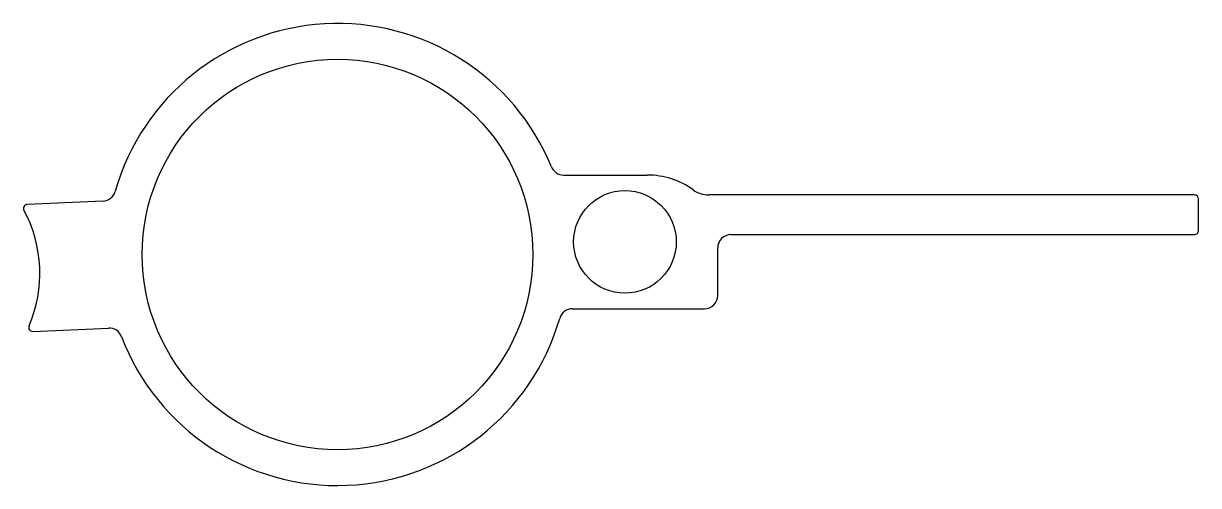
# Model space of a CAD drawing. Extents: x 1240.7 to 1329.4, y 1727.4 to 1762.3.
import ezdxf

# ---------------------------------------------------------------- set-up
doc = ezdxf.new("R2010")
doc.units = 0
doc.layers.get('0').update_dxf_attribs({"linetype": 'CONTINUOUS'})

msp = doc.modelspace()

# ---------------------------------------------------------------- linework, layer by layer
for p, q in [((1281.433, 1750.814), (1287.739, 1750.814)), ((1246.655, 1748.845), (1240.94, 1748.596)), ((1329.063, 1749.314), (1292.386, 1749.314)), ((1329.363, 1746.614), (1329.363, 1749.014)), ((1294.063, 1746.314), (1329.063, 1746.314)), ((1293.063, 1741.714), (1293.063, 1745.314)), ((1282.094, 1740.714), (1292.063, 1740.714)), ((1241.359, 1739.005), (1247.074, 1739.254))]:
    msp.add_line(p, q)
for centre, radius in [((1264.363, 1744.814), 14.75), ((1286.063, 1745.764), 3.875)]:
    msp.add_circle(centre, radius)
for centre, radius, start, end in [((1264.363, 1744.814), 17.45, 22.29676, 164.17763), ((1281.433, 1751.814), 1, 202.29676, 270), ((1287.739, 1744.864), 5.95, 54.22517, 90), ((1246.612, 1749.844), 1, 272.5, 344.17763), ((1292.386, 1751.314), 2, 234.22517, 270), ((1240.953, 1748.296), 0.3, 92.5, 208.40582), ((1329.063, 1749.014), 0.3, 0, 90), ((1231.894, 1743.396), 10, 336.59418, 28.40582), ((1294.063, 1745.314), 1, 90, 180), ((1329.063, 1746.614), 0.3, 270, 360), ((1292.063, 1741.714), 1, 270, 360), ((1282.094, 1739.714), 1, 90, 163.95318), ((1264.363, 1744.814), 17.45, 200.82237, 343.95318), ((1241.346, 1739.304), 0.3, 156.59418, 272.5), ((1247.118, 1738.255), 1, 20.82237, 92.5)]:
    msp.add_arc(centre, radius, start, end)

doc.saveas('drawing.dxf')
